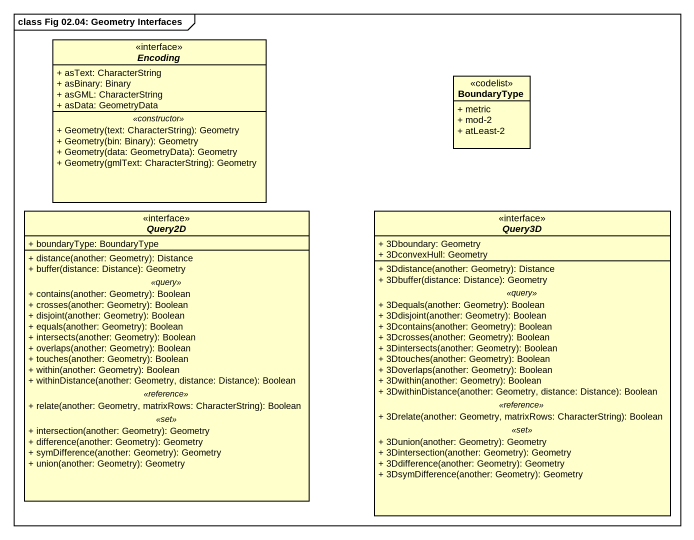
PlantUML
@startuml
mainframe class Fig 02.04: Geometry Interfaces
hide circle
hide empty members
skinparam classAttributeIconSize 0
interface Encoding {
  + asText: CharacterString
  + asBinary: Binary
  + asGML: CharacterString
  + asData: GeometryData
  .. <<constructor>> ..
  + Geometry(text: CharacterString): Geometry
  + Geometry(bin: Binary): Geometry
  + Geometry(data: GeometryData): Geometry
  + Geometry(gmlText: CharacterString): Geometry
}
class BoundaryType <<codelist>> {
  + metric
  + mod-2
  + atLeast-2
}
interface Query2D {
  + boundaryType: BoundaryType
  --
  + distance(another: Geometry): Distance
  + buffer(distance: Distance): Geometry
  .. <<query>> ..
  + contains(another: Geometry): Boolean
  + crosses(another: Geometry): Boolean
  + disjoint(another: Geometry): Boolean
  + equals(another: Geometry): Boolean
  + intersects(another: Geometry): Boolean
  + overlaps(another: Geometry): Boolean
  + touches(another: Geometry): Boolean
  + within(another: Geometry): Boolean
  + withinDistance(another: Geometry, distance: Distance): Boolean
  .. <<reference>> ..
  + relate(another: Geometry, matrixRows: CharacterString): Boolean
  .. <<set>> ..
  + intersection(another: Geometry): Geometry
  + difference(another: Geometry): Geometry
  + symDifference(another: Geometry): Geometry
  + union(another: Geometry): Geometry
}
interface Query3D {
  + 3Dboundary: Geometry
  + 3DconvexHull: Geometry
  --
  + 3Ddistance(another: Geometry): Distance
  + 3Dbuffer(distance: Distance): Geometry
  .. <<query>> ..
  + 3Dequals(another: Geometry): Boolean
  + 3Ddisjoint(another: Geometry): Boolean
  + 3Dcontains(another: Geometry): Boolean
  + 3Dcrosses(another: Geometry): Boolean
  + 3Dintersects(another: Geometry): Boolean
  + 3Dtouches(another: Geometry): Boolean
  + 3Doverlaps(another: Geometry): Boolean
  + 3Dwithin(another: Geometry): Boolean
  + 3DwithinDistance(another: Geometry, distance: Distance): Boolean
  .. <<reference>> ..
  + 3Drelate(another: Geometry, matrixRows: CharacterString): Boolean
  .. <<set>> ..
  + 3Dunion(another: Geometry): Geometry
  + 3Dintersection(another: Geometry): Geometry
  + 3Ddifference(another: Geometry): Geometry
  + 3DsymDifference(another: Geometry): Geometry
}
@enduml
